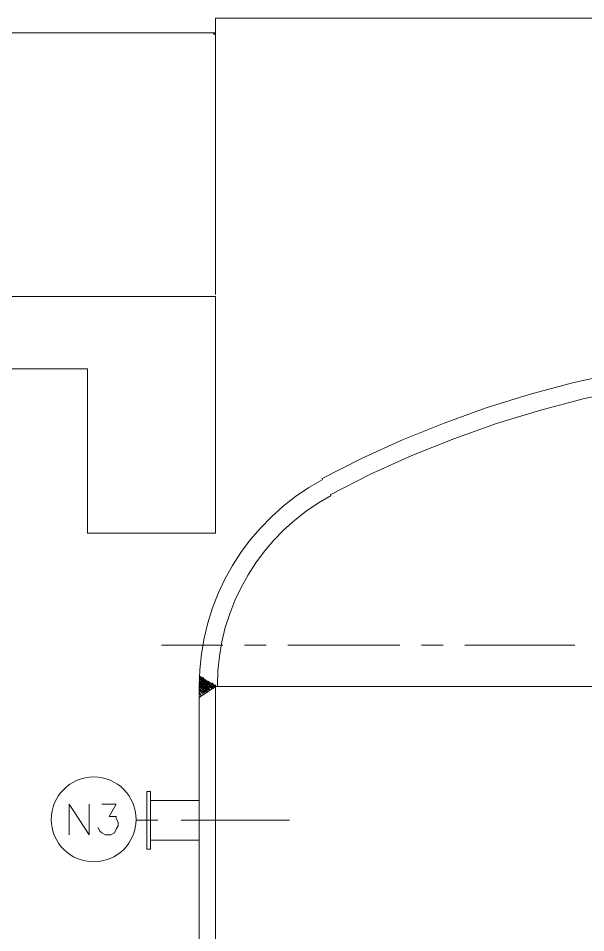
# Model space of a CAD drawing. Header units: millimetres. Extents: x 29 to 95071, y 20 to 67221.
# Drawn here: x 11185 to 12743, y 41158 to 43667 of the extents above; entities that cross this region are included whole.
import ezdxf

# ---------------------------------------------------------------- set-up
doc = ezdxf.new("R2010")
doc.units = ezdxf.units.MM

msp = doc.modelspace()

# ---------------------------------------------------------------- hatches: boundary and pattern name
h = msp.add_hatch(color=7)
h.dxf.hatch_style = 2
h.paths.add_polyline_path([(11721.6, 43627.4), (11721.6, 43622.5), (11726.5, 43627.4)])

# ---------------------------------------------------------------- linework, layer by layer
at = {"color": 7, "lineweight": 0}
for points in [[(11726.5, 42908.7), (11726.5, 43667.1), (14745.1, 43667.1), (14745.1, 42908.7)], [(9907.5, 42705.5), (9907.5, 43627.4), (11721.6, 43627.4)], [(11726.5, 42908.7), (11726.5, 43627.4)], [(10908.7, 42903.8), (11726.5, 42903.8)], [(11374.6, 42705.5), (11374.6, 42254.5), (11726.5, 42254.5), (11726.5, 42903.8)], [(12948.2, 42714.6), (12826.7, 42692.9), (12706.4, 42666.3), (12587.4, 42634.6), (12469.8, 42598), (12353.9, 42556.5), (12239.8, 42510.2), (12127.6, 42459.2), (12017.5, 42403.4)], [(11374.6, 42705.5), (10908.7, 42705.5)], [(12980.1, 42669.3), (12857.4, 42648.5), (12736, 42622.4), (12615.9, 42591.2), (12497.3, 42554.9), (12380.3, 42513.5), (12265.2, 42467.2), (12152.1, 42415.9), (12041.1, 42359.8)], [(12020.7, 42401.4), (11982.5, 42379.3), (11946.3, 42354.8), (11912, 42328), (11879.8, 42299.2), (11849.7, 42268.3), (11821.8, 42235.7), (11796.3, 42201.3), (11773.1, 42165.3), (11752.3, 42127.9), (11734.1, 42089.1), (11718.5, 42049.1), (11705.5, 42008.1), (11695.3, 41966), (11687.9, 41923.2), (11683.4, 41879.6), (11681.9, 41835.5)], [(12044.3, 42357.8), (12009, 42337.4), (11975.6, 42314.8), (11943.9, 42290.1), (11914.2, 42263.5), (11886.4, 42235.1), (11860.7, 42204.9), (11837.1, 42173.2), (11815.7, 42140), (11796.5, 42105.5), (11779.7, 42069.7), (11765.3, 42032.8), (11753.3, 41994.9), (11743.9, 41956.1), (11737, 41916.6), (11732.9, 41876.4), (11731.5, 41835.7)], [(11746.4, 41947.2), (11577.8, 41947.2)], [(11865.3, 41947.2), (11805.8, 41947.2)], [(12232.1, 41947.2), (11924.8, 41947.2)], [(12351.1, 41947.2), (12291.6, 41947.2)], [(12712.9, 41947.2), (12410.5, 41947.2)], [(11681.9, 41862.9), (11711.7, 41833.1), (11716.6, 41828.2)], [(11681.9, 41862.9), (11706.7, 41833.1), (11716.6, 41828.2)], [(11681.9, 41803.4), (11726.5, 41833.1), (11681.9, 41862.9)], [(11681.9, 41857.9), (11706.7, 41833.1), (11711.7, 41823.2)], [(11681.9, 41857.9), (11701.8, 41833.1), (11711.7, 41823.2)], [(11691.8, 41857.9), (11711.7, 41833.1), (11721.6, 41828.2)], [(11681.9, 41853), (11696.8, 41833.1), (11711.7, 41823.2)], [(11681.9, 41848), (11696.8, 41833.1), (11706.7, 41823.2)], [(11681.9, 41848), (11691.8, 41833.1), (11706.7, 41823.2)], [(11681.9, 41843.1), (11691.8, 41833.1), (11706.7, 41818.3)], [(11681.9, 41843.1), (11686.9, 41833.1), (11701.8, 41818.3)], [(11681.9, 41838.1), (11686.9, 41833.1), (11701.8, 41818.3)], [(11681.9, 41838.1), (11681.9, 41833.1), (11701.8, 41818.3)], [(11681.9, 41833.1), (11696.8, 41818.3)], [(11681.9, 34532.2), (11681.9, 32410.8), (15131.7, 32410.8), (15131.7, 41833.1), (11681.9, 41833.1), (11681.9, 34750.3)], [(11696.8, 41853), (11716.6, 41833.1), (11721.6, 41828.2)], [(11706.7, 41848), (11721.6, 41833.1)], [(11711.7, 41843.1), (11721.6, 41833.1), (11726.5, 41833.1)], [(11716.6, 41843.1), (11726.5, 41833.1)], [(11726.5, 41838.1), (11726.5, 41833.1)], [(11726.5, 41833.1), (11726.5, 35042.7)], [(11681.9, 41828.2), (11696.8, 41813.3)], [(11681.9, 41828.2), (11696.8, 41813.3)], [(11681.9, 41823.2), (11691.8, 41813.3)], [(11681.9, 41823.2), (11691.8, 41813.3)], [(11681.9, 41818.3), (11686.9, 41808.4)], [(11681.9, 41818.3), (11686.9, 41808.4)], [(11681.9, 41813.3), (11686.9, 41808.4)], [(11325.1, 41426.7), (11325.1, 41511), (11379.6, 41426.7), (11379.6, 41511)], [(11414.3, 41511), (11453.9, 41511), (11434.1, 41476.3), (11444, 41476.3), (11453.9, 41476.3), (11453.9, 41471.3), (11458.9, 41461.4), (11458.9, 41451.5), (11453.9, 41441.6), (11449, 41431.7), (11439.1, 41426.7), (11424.2, 41426.7), (11414.3, 41431.7), (11409.3, 41436.6), (11404.4, 41446.5)], [(11548.1, 41520.9), (11681.9, 41520.9)], [(11567.9, 41466.4), (11508.5, 41466.4)], [(11929.8, 41466.4), (11632.4, 41466.4)], [(11548.1, 41411.8), (11681.9, 41411.8)]]:
    msp.add_lwpolyline(points, dxfattribs=at)
for points in [[(11721.6, 43627.4), (11721.6, 43622.5), (11726.5, 43627.4)], [(11548.1, 41545.7), (11538.2, 41545.7), (11538.2, 41387.1), (11548.1, 41387.1)]]:
    msp.add_lwpolyline(points, close=True, dxfattribs=at)
msp.add_circle((11392, 41468.8), 116.5, dxfattribs=at)

doc.saveas('drawing.dxf')
